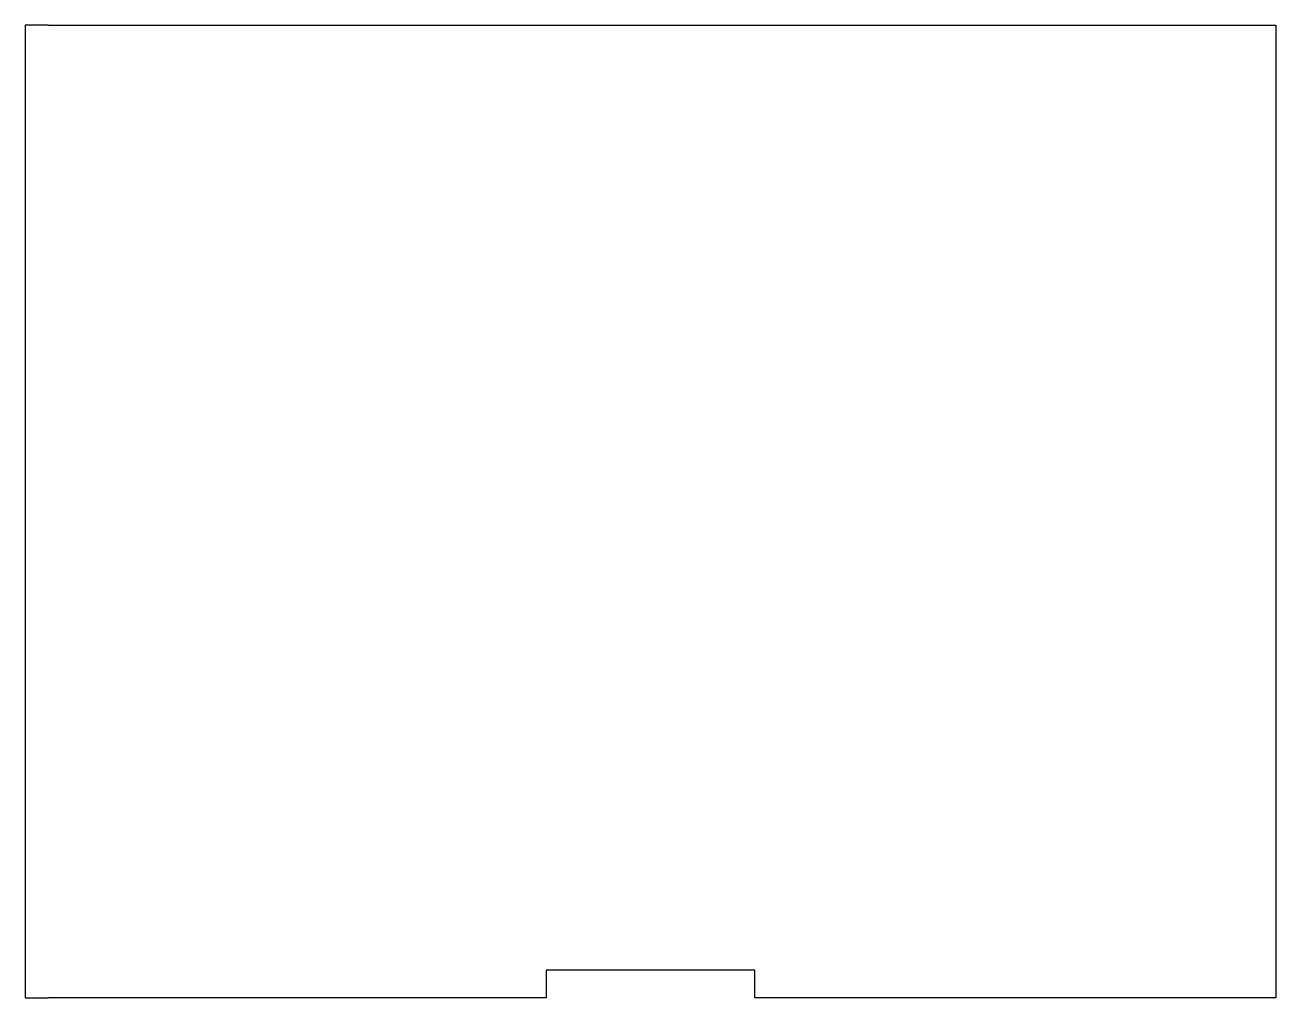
# Model space of a CAD drawing. Header units: millimetres. Extents: x -135 to 135, y -105 to 105.
import ezdxf

# ---------------------------------------------------------------- set-up
doc = ezdxf.new("R2010")
doc.units = ezdxf.units.MM

msp = doc.modelspace()

# ---------------------------------------------------------------- linework, layer by layer
for p, q in [((-130, 105), (-135, 105)), ((-135, 105), (-135, -105)), ((130, 105), (135, 105)), ((135, 105), (135, -105)), ((-135, -105), (-130, -105)), ((135, -105), (130, -105))]:
    msp.add_line(p, q)
at = {"color": 7, "linetype": 'Continuous', "lineweight": 25}
for p, q in [((-130, 105), (130, 105)), ((22.5, -99), (-22.5, -99)), ((-22.5, -99), (-22.5, -105)), ((22.5, -105), (22.5, -99)), ((-22.5, -105), (-130, -105)), ((130, -105), (22.5, -105))]:
    msp.add_line(p, q, dxfattribs=at)

doc.saveas('drawing.dxf')
